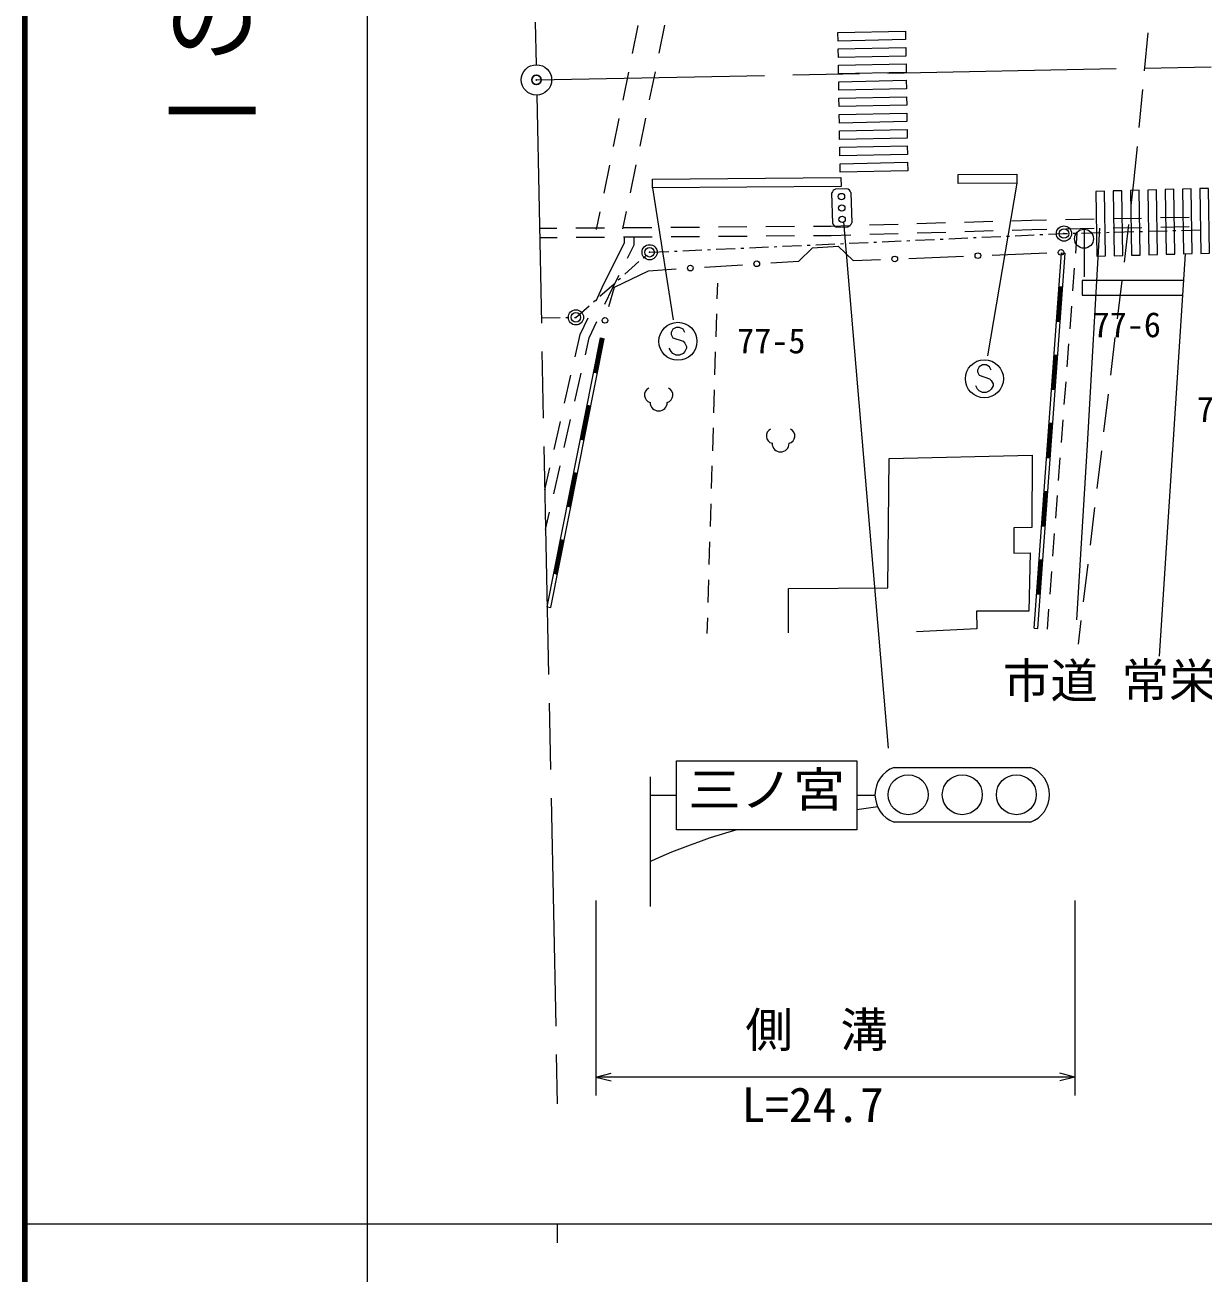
# Model space of a CAD drawing. Units: millimetres, scale not verified. Extents: x 40000 to 680000, y 20000 to 380000.
# Drawn here: x 40000 to 101985, y 202409 to 268086 of the extents above; entities that cross this region are included whole.
import ezdxf
from ezdxf.enums import TextEntityAlignment as Align

# ---------------------------------------------------------------- set-up
doc = ezdxf.new("R2010")
doc.units = ezdxf.units.MM
doc.header["$LTSCALE"] = 1000
doc.header["$PDMODE"] = 32
doc.header["$PDSIZE"] = 500
doc.linetypes.add('CHAIN', pattern=[18.5, 12, -1.5, 3.5, -1.5])
for name, color, linetype, lineweight in [('M-BGD', 7, 'Continuous', 13), ('M-BMK', 2, 'CHAIN', 13), ('M-BMK-ROW', 30, 'Continuous', 13), ('M-BMK-SRVR', 3, 'Continuous', 13), ('M-STR-HTXT', 7, 'Continuous', 13), ('M-STR-STRC', 7, 'Continuous', 13), ('M-TTL', 2, 'Continuous', 140), ('M-TTL-BAND', 7, 'Continuous', 13)]:
    doc.layers.add(name, color=color, linetype=linetype, lineweight=lineweight)
doc.layers.add('M-BMK-HTXT', color=7, linetype='Continuous')
doc.layers.add('M-OTRS', color=6, linetype='Continuous')
doc.styles.add('@ＭＳ ゴシック', font='')
doc.styles.add('ＭＳ ゴシック', font='')
doc.styles.get('@ＭＳ ゴシック').set_extended_font_data('@MS Gothic')
doc.styles.get('ＭＳ ゴシック').set_extended_font_data('MS Gothic')

msp = doc.modelspace()

# ---------------------------------------------------------------- linework, layer by layer
at = {"layer": 'M-BGD'}
for p, q in [((71969, 266586), (72269, 268055)), ((73657, 268069), (73354, 266600)), ((99086, 267668), (98895, 265678)), ((71468, 264136), (71769, 265606)), ((73152, 265621), (72850, 264152)), ((98799, 264682), (98608, 262691)), ((70968, 261687), (71268, 263156)), ((72648, 263173), (72345, 261703)), ((98513, 261696), (98332, 259817)), ((70467, 259237), (70768, 260707)), ((72143, 260724), (71840, 259255)), ((83251, 259466), (82651, 259450)), ((98332, 259817), (98185, 258585)), ((82499, 257645), (82456, 259245)), ((83456, 259272), (83499, 257672)), ((70074, 257314), (70267, 258258)), ((71638, 258276), (71448, 257352)), ((76486, 257460), (77986, 257472)), ((78986, 257479), (80486, 257491)), ((81486, 257498), (82402, 257505)), ((82402, 257505), (83437, 257536)), ((82705, 257451), (83305, 257467)), ((84436, 257565), (85936, 257610)), ((86935, 257639), (88435, 257683)), ((89434, 257713), (90933, 257757)), ((91933, 257786), (92968, 257817)), ((92968, 257817), (93753, 257832)), ((94753, 257851), (96253, 257879)), ((97253, 257898), (98752, 257927)), ((98066, 257592), (97827, 255606)), ((99752, 257946), (101252, 257974)), ((99764, 257454), (101263, 257482)), ((67070, 257388), (67986, 257395)), ((67080, 256896), (67996, 256903)), ((68986, 257403), (70486, 257414)), ((68996, 256911), (70496, 256922)), ((71486, 257422), (72986, 257433)), ((71496, 256930), (72996, 256941)), ((71547, 256629), (71547, 256934)), ((72049, 256510), (72048, 256934)), ((73986, 257441), (75486, 257453)), ((73996, 256949), (75496, 256960)), ((76496, 256968), (77996, 256980)), ((78995, 256987), (80495, 256999)), ((81495, 257006), (82411, 257013)), ((82411, 257013), (83447, 257044)), ((84447, 257073), (85946, 257118)), ((86946, 257147), (88445, 257191)), ((89445, 257221), (90944, 257265)), ((91944, 257294), (92980, 257325)), ((92980, 257325), (93765, 257340)), ((94765, 257359), (96264, 257387)), ((95289, 256084), (95368, 257127)), ((97264, 257406), (98764, 257435)), ((70461, 254458), (71547, 256629)), ((71704, 255822), (72049, 256510)), ((80710, 255658), (81437, 256364)), ((81437, 256364), (82787, 256438)), ((82787, 256438), (83577, 255685)), ((79253, 255565), (80710, 255658)), ((83577, 255685), (85014, 255742)), ((86513, 255802), (89389, 255916)), ((90888, 255976), (93764, 256090)), ((93095, 236349), (94536, 256091)), ((93294, 236335), (94735, 256076)), ((94536, 256091), (94735, 256076)), ((101053, 256044), (99670, 234873)), ((70913, 254239), (71257, 254928)), ((71020, 254281), (72806, 255153)), ((72806, 255153), (74263, 255246)), ((75760, 255342), (77756, 255469)), ((95139, 254090), (95229, 255286)), ((70049, 253577), (70461, 254458)), ((70514, 253386), (70913, 254239)), ((70726, 253262), (71020, 254281)), ((76424, 253680), (76449, 254504)), ((94314, 252504), (94445, 254299)), ((94354, 252501), (94485, 254296)), ((94394, 252498), (94525, 254293)), ((94605, 254287), (94405, 254302)), ((94434, 252495), (94565, 254290)), ((97708, 254614), (97470, 252628)), ((76365, 251681), (76401, 252881)), ((94988, 252095), (95078, 253292)), ((69213, 251791), (69625, 252672)), ((69690, 251627), (70090, 252481)), ((94274, 252506), (94474, 252492)), ((67476, 237464), (70288, 251617)), ((67672, 237426), (70484, 251578)), ((68948, 250629), (69213, 251791)), ((69485, 250729), (69690, 251627)), ((69971, 249815), (70322, 251580)), ((70010, 249807), (70361, 251573)), ((70049, 249799), (70400, 251565)), ((70089, 249792), (70440, 251557)), ((70479, 251549), (70283, 251588)), ((70288, 251617), (70484, 251578)), ((74083, 252076), (73992, 251894)), ((73992, 251894), (73992, 251803)), ((73992, 251803), (74083, 251621)), ((74265, 252167), (74083, 252076)), ((74083, 251621), (74628, 251439)), ((74446, 252167), (74265, 252167)), ((74628, 252076), (74446, 252167)), ((74719, 251894), (74628, 252076)), ((97351, 251635), (97113, 249649)), ((73992, 250894), (73901, 251076)), ((74083, 250803), (73992, 250894)), ((74628, 251439), (74719, 251348)), ((74719, 250894), (74628, 250803)), ((74719, 251348), (74810, 251167)), ((74810, 251076), (74719, 250894)), ((74810, 251167), (74810, 251076)), ((94837, 250101), (94928, 251298)), ((74265, 250712), (74083, 250803)), ((74446, 250712), (74265, 250712)), ((74628, 250803), (74446, 250712)), ((76305, 249682), (76341, 250882)), ((94052, 248913), (94183, 250708)), ((94092, 248910), (94223, 250705)), ((94132, 248907), (94263, 250702)), ((94343, 250697), (94143, 250711)), ((94172, 248904), (94303, 250700)), ((68393, 248191), (68726, 249654)), ((68930, 248292), (69263, 249754)), ((69932, 249823), (70128, 249784)), ((90208, 250103), (90117, 249922)), ((90117, 249922), (90117, 249831)), ((90117, 249831), (90208, 249649)), ((90390, 250194), (90208, 250103)), ((90208, 249649), (90754, 249467)), ((90572, 250194), (90390, 250194)), ((90754, 250103), (90572, 250194)), ((90845, 249922), (90754, 250103)), ((90117, 248922), (90026, 249103)), ((90208, 248831), (90117, 248922)), ((90754, 249467), (90845, 249376)), ((90845, 248922), (90754, 248831)), ((90845, 249376), (90935, 249194)), ((90935, 249103), (90845, 248922)), ((90935, 249194), (90935, 249103)), ((94012, 248916), (94212, 248901)), ((94687, 248107), (94777, 249303)), ((76246, 247683), (76281, 248882)), ((90390, 248740), (90208, 248831)), ((90572, 248740), (90390, 248740)), ((90754, 248831), (90572, 248740)), ((96993, 248656), (96755, 246670)), ((69269, 246284), (69620, 248050)), ((69308, 246276), (69659, 248042)), ((69348, 246268), (69699, 248034)), ((69387, 246261), (69738, 248026)), ((69777, 248018), (69581, 248057)), ((67837, 245754), (68171, 247216)), ((68375, 245854), (68708, 247317)), ((93790, 245323), (93921, 247118)), ((93830, 245320), (93961, 247115)), ((93870, 245317), (94001, 247112)), ((94081, 247106), (93881, 247121)), ((93910, 245314), (94041, 247109)), ((94536, 246112), (94627, 247309)), ((69230, 246292), (69426, 246253)), ((76186, 245684), (76222, 246883)), ((96636, 245678), (96398, 243692)), ((93750, 245326), (93949, 245311)), ((94386, 244118), (94476, 245315)), ((67350, 243616), (67615, 244779)), ((67819, 243417), (68153, 244879)), ((68567, 242753), (68918, 244519)), ((68607, 242745), (68958, 244511)), ((68646, 242738), (68997, 244503)), ((68685, 242730), (69036, 244495)), ((69075, 244487), (68879, 244526)), ((76126, 243685), (76162, 244884)), ((93528, 241732), (93659, 243527)), ((93568, 241729), (93699, 243524)), ((93608, 241726), (93739, 243522)), ((93818, 243516), (93619, 243530)), ((93647, 241723), (93779, 243519)), ((94235, 242124), (94325, 243320)), ((67393, 241543), (67597, 242442)), ((68528, 242761), (68724, 242722)), ((76067, 241686), (76102, 242885)), ((96279, 242699), (96041, 240713)), ((93488, 241735), (93687, 241721)), ((94084, 240130), (94175, 241326)), ((67866, 239222), (68217, 240988)), ((67905, 239214), (68256, 240980)), ((67944, 239207), (68295, 240972)), ((67983, 239199), (68334, 240964)), ((68373, 240956), (68177, 240995)), ((76007, 239687), (76043, 240886)), ((93266, 238142), (93397, 239937)), ((93306, 238139), (93437, 239934)), ((93345, 238136), (93476, 239931)), ((93556, 239925), (93357, 239940)), ((93385, 238133), (93516, 239928)), ((67826, 239230), (68023, 239191)), ((93934, 238135), (94024, 239332)), ((95921, 239720), (95683, 237735)), ((75947, 237687), (75983, 238887)), ((93226, 238145), (93425, 238130)), ((67476, 237464), (67672, 237426)), ((93795, 236294), (93874, 237337)), ((75899, 236064), (75923, 236888)), ((95564, 236742), (95416, 235510)), ((93095, 236349), (93294, 236335))]:
    msp.add_line(p, q, dxfattribs=at)
for points in [[(89104, 260214), (92185, 260228), (92187, 259757), (89106, 259743)], [(73016, 259973), (82935, 260051), (82938, 259594), (73019, 259516)]]:
    msp.add_lwpolyline(points, close=True, dxfattribs=at)
for points in [[(95342, 236788), (95900, 245989), (96554, 257393)], [(100961, 254635), (95627, 254636), (95626, 253874), (100911, 253873)], [(80180, 236105), (80180, 238431), (85394, 238473), (85472, 245268), (93000, 245455), (92975, 241648), (92027, 241628), (92027, 240284), (92892, 240312), (92812, 237245), (90070, 237245), (90081, 236310), (86913, 236154)]]:
    msp.add_lwpolyline(points, dxfattribs=at)
for centre, radius in [((82962, 259058), 167), ((82978, 258458), 167), ((82994, 257859), 167), ((94513, 256120), 150), ((78504, 255517), 150), ((85764, 255772), 150), ((90139, 255946), 150), ((75011, 255294), 150), ((70518, 252541), 150), ((74356, 251439), 1000), ((90481, 249467), 1000)]:
    msp.add_circle(centre, radius, dxfattribs=at)
for centre, radius, start, end in [((82762, 259150), 320, 110.33749, 162.74432), ((83158, 259162), 318, 20.11113, 72.97068), ((82786, 257742), 302, 198.66651, 254.4153), ((83202, 257759), 310, 289.36034, 343.72147), ((72996, 248616), 402, 116.08703, 255.33416), ((73692, 248616), 402, 284.66584, 63.91297), ((73344, 248227), 450, 180, 0), ((79410, 246461), 402, 116.08703, 255.33416), ((80107, 246461), 402, 284.66584, 63.91297), ((79759, 246072), 450, 180, 0)]:
    msp.add_arc(centre, radius, start, end, dxfattribs=at)
at = {"layer": 'M-BMK'}
for p, q in [((65635, 323728), (66894, 265995)), ((66928, 264395), (68008, 211306))]:
    msp.add_line(p, q, dxfattribs=at)
msp.add_lwpolyline([(66912, 265195), (106443, 265962), (156735, 266827), (166994, 267004), (202242, 267394), (248751, 267862), (267014, 267928), (293417, 267858), (315477, 267654), (331536, 267418), (352407, 266611), (367128, 265884), (402274, 264354), (467196, 261610), (530733, 259483), (567419, 258126)], dxfattribs=at)
at = {"layer": 'M-BMK-ROW'}
for p, q in [((86857, 256755), (87856, 256800)), ((88155, 256814), (88305, 256821)), ((88605, 256834), (89604, 256879)), ((89903, 256893), (90053, 256900)), ((90353, 256913), (91352, 256958)), ((91652, 256972), (91801, 256979)), ((92101, 256992), (93100, 257037)), ((93400, 257051), (93550, 257057)), ((93849, 257071), (94669, 257108)), ((94669, 257108), (94848, 257113)), ((95148, 257121), (95298, 257125)), ((95598, 257134), (96598, 257161)), ((96898, 257169), (97048, 257174)), ((97348, 257182), (98347, 257209)), ((98647, 257218), (98797, 257222)), ((99097, 257230), (100096, 257258)), ((100396, 257266), (100546, 257270)), ((100846, 257278), (101846, 257306)), ((72871, 256124), (73870, 256169)), ((74169, 256183), (74319, 256189)), ((74619, 256203), (75618, 256248)), ((75918, 256261), (76068, 256268)), ((76367, 256282), (77366, 256327)), ((77666, 256340), (77816, 256347)), ((78115, 256361), (79114, 256406)), ((79414, 256419), (79564, 256426)), ((79864, 256440), (80863, 256485)), ((81162, 256498), (81312, 256505)), ((81612, 256519), (82611, 256564)), ((82911, 256577), (83060, 256584)), ((83360, 256597), (84359, 256643)), ((84659, 256656), (84809, 256663)), ((85108, 256676), (86107, 256721)), ((86407, 256735), (86557, 256742)), ((71558, 254969), (72307, 255631)), ((72532, 255829), (72645, 255928)), ((70246, 253811), (70995, 254472)), ((71220, 254671), (71333, 254770)), ((69908, 253513), (70021, 253612)), ((68988, 252700), (69684, 253314)), ((67166, 252683), (68166, 252692)), ((68466, 252695), (68616, 252696)), ((68916, 252699), (68988, 252700))]:
    msp.add_line(p, q, dxfattribs=at)
for centre in [(94669, 257108), (72866, 256124), (68988, 252700)]:
    msp.add_circle(centre, 400, dxfattribs=at)
for p in [(94669, 257108), (72866, 256124), (68988, 252700)]:
    msp.add_point(p, dxfattribs=at)
at = {"layer": 'M-BMK-SRVR'}
msp.add_circle((66912, 265195), 800, dxfattribs=at)
at = {"layer": 'M-OTRS'}
msp.add_point((66912, 265195), dxfattribs=at)
at = {"layer": 'M-STR-HTXT'}
for p, q in [((73019, 259516), (74110, 252561)), ((92187, 259757), (90637, 250668)), ((83073, 257728), (85418, 230027)), ((70037, 222008), (70037, 211755)), ((95244, 222008), (95244, 211755)), ((70037, 212721), (70837, 212921)), ((95244, 212721), (94444, 212921)), ((95244, 212721), (70037, 212721)), ((70037, 212721), (70837, 212521)), ((95244, 212721), (94444, 212521))]:
    msp.add_line(p, q, dxfattribs=at)
at = {"layer": 'M-STR-STRC'}
for p, q in [((95723, 257336), (95723, 254836)), ((74283, 225725), (74283, 229365)), ((74283, 229365), (83778, 229365)), ((83778, 229365), (83778, 225725)), ((85725, 229015), (92910, 229015)), ((72909, 221696), (72909, 228514)), ((74283, 227545), (72909, 227545)), ((84725, 227545), (83778, 227545)), ((84867, 226935), (83778, 226780)), ((92910, 226142), (85725, 226142)), ((83778, 225725), (74283, 225725))]:
    msp.add_line(p, q, dxfattribs=at)
for points in [[(82777, 267690), (86331, 267764), (86338, 267314), (82784, 267240)], [(82790, 266827), (86345, 266901), (86352, 266451), (82797, 266377)], [(82804, 265964), (86358, 266038), (86365, 265588), (82811, 265514)], [(82817, 265100), (86372, 265175), (86379, 264725), (82824, 264650)], [(82831, 264237), (86385, 264312), (86393, 263862), (82838, 263787)], [(82844, 263374), (86399, 263449), (86406, 262999), (82852, 262924)], [(82858, 262511), (86413, 262586), (86420, 262136), (82865, 262061)], [(82872, 261648), (86426, 261723), (86433, 261273), (82879, 261198)], [(82885, 260785), (86440, 260860), (86447, 260410), (82892, 260335)], [(99994, 259426), (100053, 256017), (100503, 256029), (100444, 259438)], [(100907, 259450), (100965, 256042), (101415, 256054), (101356, 259463)], [(101819, 259475), (101877, 256066), (102327, 256079), (102269, 259487)], [(96346, 259327), (96404, 255918), (96854, 255930), (96795, 259339)], [(97258, 259352), (97317, 255943), (97766, 255955), (97708, 259364)], [(98170, 259376), (98229, 255968), (98679, 255980), (98620, 259388)], [(99082, 259401), (99141, 255992), (99591, 256005), (99532, 259413)]]:
    msp.add_lwpolyline(points, close=True, dxfattribs=at)
for centre, radius in [((95723, 256836), 500), ((86472, 227578), 1050), ((89318, 227578), 1050), ((92164, 227578), 1050)]:
    msp.add_circle(centre, radius, dxfattribs=at)
for centre, radius, start, end in [((86257, 227578), 1532, 110.30547, 249.69453), ((92378, 227578), 1532, 290.30547, 69.69453), ((85567, 196510), 30323, 105.52986, 114.67264)]:
    msp.add_arc(centre, radius, start, end, dxfattribs=at)
at = {"layer": 'M-TTL'}
msp.add_line((40000, 380000), (40000, 20000), dxfattribs=at)
at = {"layer": 'M-TTL-BAND'}
for p, q in [((58000, 370000), (58000, 20000)), ((40000, 205000), (579000, 205000)), ((68000, 205000), (68000, 204000))]:
    msp.add_line(p, q, dxfattribs=at)

# ---------------------------------------------------------------- texts
at = {"layer": 'M-BMK-HTXT', "style": 'ＭＳ ゴシック'}
for s, height, p in [('77-6', 1320, (97974, 251258)), ('77-5', 1320, (79271, 250409)), ('75-24', 1320, (103905, 246805)), ('市道 常栄寺線', 1833, (99579, 232113))]:
    msp.add_text(s, height=height, dxfattribs=at).set_placement(p, align=Align.BOTTOM_CENTER)
at = {"layer": 'M-STR-HTXT', "style": 'ＭＳ ゴシック'}
for s, p in [('側\u3000溝', (81652, 213743)), ('L=24.7', (81442, 209800))]:
    msp.add_text(s, height=1833, dxfattribs=at).set_placement(p, align=Align.BOTTOM_CENTER)
at = {"layer": 'M-STR-STRC', "style": 'ＭＳ ゴシック', "width": 1.1}
msp.add_text('三ノ宮', height=1833, dxfattribs=at).set_placement((79032, 226379), align=Align.BOTTOM_CENTER)
at = {"layer": 'M-TTL-BAND', "style": '@ＭＳ ゴシック'}
msp.add_text('縮尺千分の一', height=3666, rotation=270, dxfattribs=at).set_placement((49777, 261030), align=Align.MIDDLE_RIGHT)

doc.saveas('drawing.dxf')
